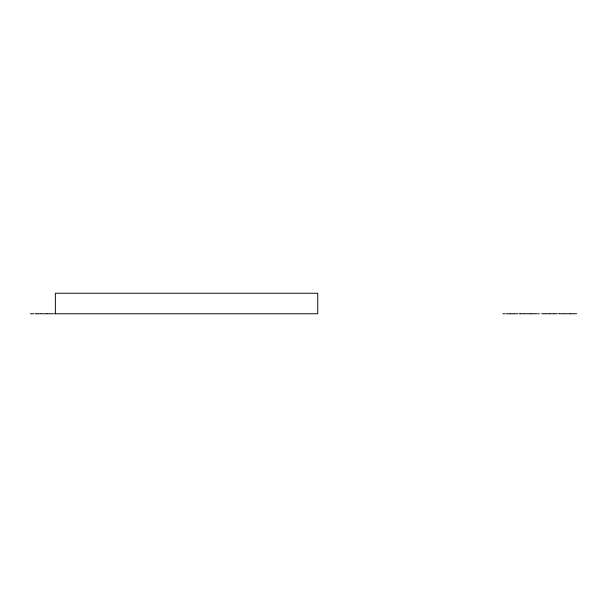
<?xml version="1.0" encoding="UTF-8"?>
<svg xmlns="http://www.w3.org/2000/svg" width="607" height="607" viewBox="0 0 607 607"><rect width="100%" height="100%" fill="white"/><g stroke="black" fill="none" stroke-linecap="round" stroke-linejoin="round"><path stroke-width="0.91" d="M30.35 313.751L34.06 313.751M35.259 313.751L36.17 313.751M36.503 313.751L40.214 313.751M40.661 313.751L46.891 313.751M47.043 313.751L53.272 313.751M54.152 313.751L317.742 313.751L317.742 293.249L55.366 293.249L55.366 313.751M502.846 313.751L505.161 313.751M506.284 313.751L509.926 313.751M510.214 313.751L513.924 313.751M514.311 313.751L518.029 313.751M519.22 313.751L520.131 313.751M520.465 313.751L524.175 313.751M524.623 313.751L530.852 313.751M531.004 313.751L537.233 313.751M538.113 313.751L539.266 313.751M541.596 313.751L545.245 313.751M545.701 313.751L549.343 313.751M549.631 313.751L553.341 313.751M553.728 313.751L557.438 313.751M558.637 313.751L559.548 313.751M559.882 313.751L563.592 313.751M564.04 313.751L570.269 313.751M570.421 313.751L576.65 313.751"/></g></svg>
